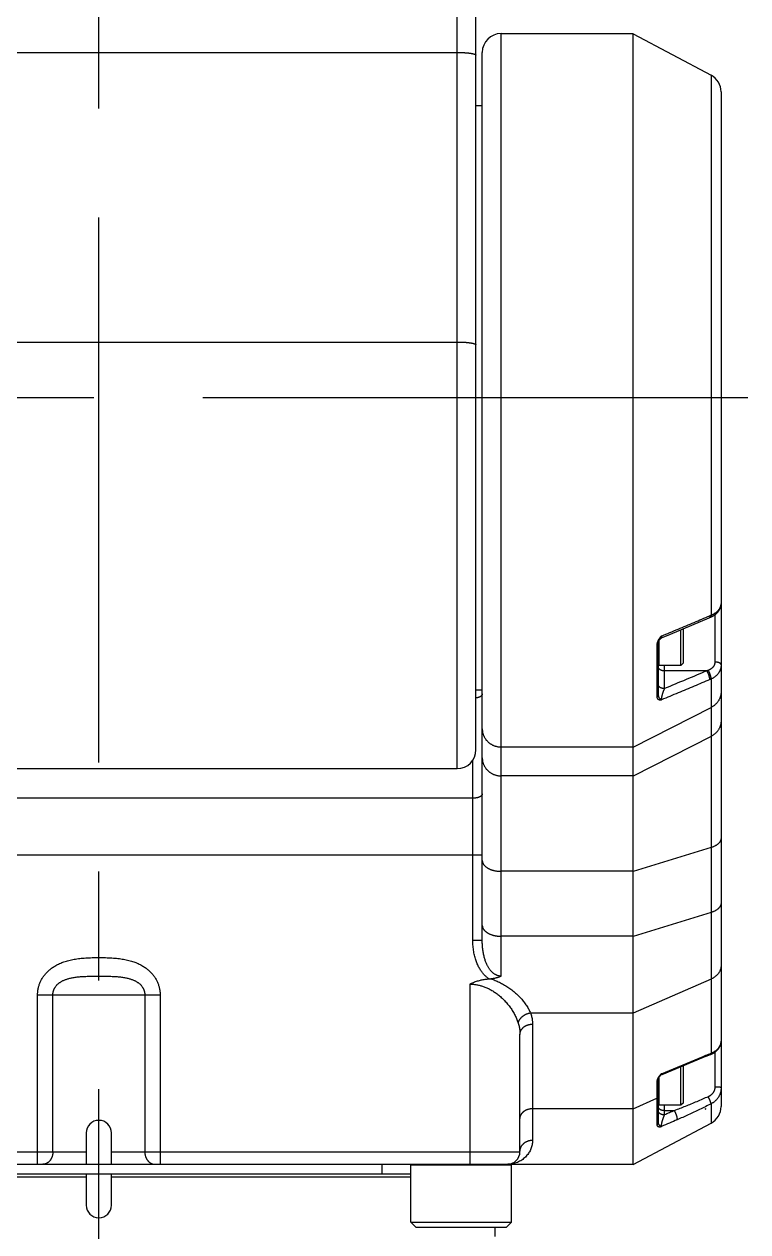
# Model space of a CAD drawing. Extents: x 0 to 4205, y 0 to 2970.
# Drawn here: x 1060.7 to 1175.8, y 563.4 to 755.7 of the extents above; entities that cross this region are included whole.
import ezdxf

# ---------------------------------------------------------------- set-up
doc = ezdxf.new("R2010")
doc.units = 0
doc.header["$LTSCALE"] = 231.275
doc.linetypes.add('CENTER', pattern=[0.6, 0.375, -0.075, 0.075, -0.075])
doc.layers.get('0').update_dxf_attribs({"linetype": 'CONTINUOUS'})
doc.layers.add('DEFAULT_1', color=7, linetype='CENTER')

msp = doc.modelspace()

# ---------------------------------------------------------------- linework, layer by layer
for p, q in [((1129.5995, 637.1674), (1129.5995, 793.5938)), ((1132.5995, 640.1674), (1132.5995, 780.5205)), ((1136.5995, 754.1674), (1157.5995, 754.1674)), ((1136.5995, 604.1188), (1136.5995, 754.1674)), ((1157.5995, 574.1323), (1157.5995, 754.1674)), ((1157.5995, 754.1323), (1170.0079, 747.5346)), ((1015.5995, 751.1673), (1129.5995, 751.1673)), ((1133.5995, 609.7851), (1133.5995, 751.1674)), ((1170.0079, 747.5346), (1170.0079, 661.5845)), ((1171.5995, 744.8858), (1171.5995, 583.3788)), ((1133.5995, 742.6674), (1132.5995, 742.6674)), ((1015.5995, 705.0687), (1129.5995, 705.0687)), ((1170.5995, 661.6358), (1170.5995, 654.1156)), ((1165.5583, 659.4212), (1169.7068, 661.1646)), ((1165.5995, 653.9888), (1165.5995, 659.4385)), ((1169.7068, 661.1646), (1169.9628, 661.2717)), ((1161.6995, 657.5301), (1161.6995, 653.5888)), ((1165.1995, 653.5888), (1165.1995, 659.2705)), ((1161.3872, 656.8742), (1161.3872, 648.5728)), ((1161.5995, 657.1219), (1161.5995, 648.8728)), ((1165.5995, 653.9888), (1165.1995, 653.5888)), ((1165.1995, 653.5888), (1161.6995, 653.5888)), ((1162.5995, 649.8929), (1162.5995, 653.5888)), ((1169.3192, 652.716), (1162.5995, 652.716)), ((1170.0079, 651.4158), (1170.0079, 591.8511)), ((1133.5995, 649.6674), (1132.5995, 649.6674)), ((1157.5995, 640.5727), (1170.0079, 646.8927)), ((1170.0079, 642.2835), (1157.5995, 635.9635)), ((1136.5995, 640.6078), (1157.5995, 640.6078)), ((1132.0995, 609.7851), (1132.0995, 638.5093)), ((1015.5995, 637.1674), (1129.5995, 637.1674)), ((1157.5995, 635.9986), (1136.5995, 635.9986)), ((1132.0995, 632.4456), (1013.0995, 632.4456)), ((1133.5995, 623.3658), (1011.5995, 623.3658)), ((1170.0079, 624.5868), (1157.5995, 620.7724)), ((1157.5995, 620.8075), (1136.5995, 620.8075)), ((1170.0079, 614.254), (1157.5995, 610.4396)), ((1133.5995, 609.7851), (1132.0995, 609.7851)), ((1157.5995, 610.4748), (1136.5995, 610.4748)), ((1131.5994, 602.8551), (1131.5995, 574.1674)), ((1170.0079, 603.6553), (1157.5995, 598.2297)), ((1062.8527, 601.1674), (1082.3462, 601.1674)), ((1062.8527, 574.1674), (1062.8527, 601.1674)), ((1065.2894, 576.1674), (1065.2894, 601.1674)), ((1079.9096, 601.1674), (1079.9096, 576.1674)), ((1082.3462, 601.1674), (1082.3462, 574.1674)), ((1141.2617, 598.2648), (1157.5995, 598.2648)), ((1141.5995, 596.4819), (1141.5995, 578.0136)), ((1139.5995, 576.1674), (1139.5995, 594.8372)), ((1162.13, 588.5883), (1168.7599, 591.3476)), ((1162.2152, 588.4621), (1168.8012, 591.203)), ((1168.8012, 591.203), (1169.0817, 591.3182)), ((1169.0817, 591.3182), (1169.3609, 591.4312)), ((1169.3609, 591.4312), (1169.6388, 591.5421)), ((1169.6388, 591.5421), (1169.9022, 591.6458)), ((1170.5995, 592.0207), (1170.5995, 586.4651)), ((1165.1995, 583.5761), (1165.1995, 589.7041)), ((1165.5995, 583.9761), (1165.5995, 589.8706)), ((1161.3872, 587.3707), (1161.3872, 580.4373)), ((1161.5995, 587.6611), (1161.5995, 580.7589)), ((1161.6995, 587.9796), (1161.6995, 583.5761)), ((1157.5995, 583.015), (1161.3872, 584.6712)), ((1141.5995, 583.0501), (1157.5995, 583.0501)), ((1165.1995, 583.5761), (1161.6995, 583.5761)), ((1162.5995, 582.0325), (1162.5995, 583.5761)), ((1164.1491, 582.7033), (1162.5995, 582.7033)), ((1165.5995, 583.9761), (1165.1995, 583.5761)), ((1169.049, 582.973), (1169.0995, 582.973)), ((1169.0995, 583.0267), (1169.0995, 582.973)), ((1170.0079, 583.7974), (1170.0079, 580.73)), ((1157.5995, 574.1323), (1170.0079, 580.73)), ((1070.5995, 579.1674), (1070.5995, 574.1674)), ((1074.5995, 574.1674), (1074.5995, 579.1674)), ((1005.5995, 576.1674), (1070.5995, 576.1674)), ((1074.5995, 576.1674), (1139.5995, 576.1674)), ((987.5995, 574.1674), (1157.5995, 574.1674)), ((1117.5995, 574.1674), (1117.5995, 572.6674)), ((1122.2287, 574.0674), (1122.3287, 574.1674)), ((1122.2287, 574.0674), (1138.2287, 574.0674)), ((1122.2287, 564.9674), (1122.2287, 574.0674)), ((1138.2287, 574.0674), (1138.1287, 574.1674)), ((1138.2287, 564.9674), (1138.2287, 574.0674)), ((1009.6576, 572.1671), (1070.5995, 572.1674)), ((1010.0996, 572.6674), (1122.2287, 572.6674)), ((1070.5995, 572.6674), (1070.5995, 567.6674)), ((1074.5995, 567.6674), (1074.5995, 572.6674)), ((1074.5995, 572.1674), (1122.2287, 572.1671)), ((1122.2287, 564.9674), (1138.2287, 564.9674)), ((1123.0287, 564.1674), (1122.2287, 564.9674)), ((1123.0287, 564.1674), (1137.4287, 564.1674)), ((1135.5995, 564.1674), (1135.5995, 562.6674)), ((1137.4287, 564.1674), (1138.2287, 564.9674))]:
    msp.add_line(p, q)
for points in [[(1169.9628, 661.2717), (1170.019, 661.2965), (1170.0746, 661.3223), (1170.1296, 661.349), (1170.1841, 661.3768), (1170.2378, 661.4054), (1170.2909, 661.4351), (1170.3433, 661.4656), (1170.3949, 661.497), (1170.4458, 661.5293), (1170.4958, 661.5625), (1170.5451, 661.5965), (1170.5934, 661.6313), (1170.6409, 661.6669), (1170.6875, 661.7032), (1170.7331, 661.7404), (1170.7777, 661.7782), (1170.8214, 661.8168), (1170.864, 661.856), (1170.9056, 661.8959), (1170.9461, 661.9364), (1170.9856, 661.9775), (1171.0239, 662.0192), (1171.0612, 662.0614), (1171.0973, 662.1042), (1171.1322, 662.1475), (1171.166, 662.1913), (1171.1985, 662.2355), (1171.2298, 662.2801), (1171.2599, 662.325), (1171.2886, 662.3702), (1171.3161, 662.4156), (1171.3423, 662.4613), (1171.3672, 662.5072), (1171.3908, 662.5531), (1171.4131, 662.5993), (1171.434, 662.6454), (1171.4537, 662.6917), (1171.4721, 662.738), (1171.4892, 662.7844), (1171.5051, 662.8308), (1171.5197, 662.8772), (1171.533, 662.9235), (1171.5451, 662.9698), (1171.5559, 663.016), (1171.5656, 663.0622), (1171.5739, 663.1082), (1171.5811, 663.154), (1171.5871, 663.1997), (1171.5919, 663.2453), (1171.5955, 663.2906), (1171.5979, 663.3356), (1171.5992, 663.3804), (1171.5995, 663.4089)], [(1162.2124, 658.0163), (1162.9256, 658.3157), (1165.5583, 659.4212)], [(1161.6461, 657.3962), (1161.6494, 657.4063), (1161.658, 657.4313), (1161.6672, 657.4561), (1161.6771, 657.4806), (1161.6876, 657.5048), (1161.6988, 657.5288), (1161.7106, 657.5524), (1161.723, 657.5758), (1161.736, 657.5988), (1161.7497, 657.6214), (1161.7639, 657.6437), (1161.7787, 657.6656), (1161.7941, 657.687), (1161.81, 657.7081), (1161.8265, 657.7288), (1161.8436, 657.749), (1161.8611, 657.7687), (1161.8792, 657.788), (1161.8978, 657.8068), (1161.9169, 657.8251), (1161.9364, 657.8429), (1161.9564, 657.8601), (1161.9769, 657.8768), (1161.9978, 657.893), (1162.0191, 657.9086), (1162.0408, 657.9237), (1162.063, 657.9382), (1162.0854, 657.952), (1162.1083, 657.9653), (1162.1315, 657.978), (1162.155, 657.9901), (1162.1788, 658.0015), (1162.203, 658.0123), (1162.2124, 658.0163)], [(1161.5995, 657.1221), (1161.5995, 657.1328), (1161.6001, 657.1517), (1161.6012, 657.171), (1161.6028, 657.1908), (1161.605, 657.211), (1161.6077, 657.2315), (1161.611, 657.2524), (1161.6148, 657.2737), (1161.6192, 657.2953), (1161.6242, 657.3172), (1161.6297, 657.3395), (1161.6359, 657.362), (1161.6426, 657.3848), (1161.6462, 657.3965)], [(1169.9022, 591.6458), (1169.9442, 591.6625), (1170.0008, 591.6861), (1170.0569, 591.7106), (1170.1123, 591.7361), (1170.1671, 591.7626), (1170.2212, 591.7899), (1170.2745, 591.8181), (1170.3272, 591.8473), (1170.3791, 591.8773), (1170.4302, 591.9081), (1170.4805, 591.9398), (1170.5299, 591.9724), (1170.5785, 592.0057), (1170.6263, 592.0399), (1170.6732, 592.0748), (1170.7191, 592.1105), (1170.7641, 592.147), (1170.8082, 592.1842), (1170.8512, 592.2221), (1170.8933, 592.2607), (1170.9343, 592.2999), (1170.9742, 592.3398), (1171.013, 592.3803), (1171.0507, 592.4214), (1171.0873, 592.463), (1171.1227, 592.5052), (1171.1569, 592.5479), (1171.1899, 592.591), (1171.2216, 592.6345), (1171.2521, 592.6784), (1171.2814, 592.7227), (1171.3093, 592.7673), (1171.336, 592.8121), (1171.3613, 592.8572), (1171.3854, 592.9025), (1171.4081, 592.9479), (1171.4296, 592.9935), (1171.4497, 593.0393), (1171.4685, 593.0851), (1171.4861, 593.131), (1171.5023, 593.1771), (1171.5173, 593.2231), (1171.531, 593.2692), (1171.5434, 593.3152), (1171.5546, 593.3612), (1171.5645, 593.4072), (1171.5731, 593.4531), (1171.5805, 593.4988), (1171.5867, 593.5445), (1171.5916, 593.5899), (1171.5953, 593.6352), (1171.5979, 593.6802), (1171.5992, 593.725), (1171.5995, 593.7539)], [(1161.5995, 587.6611), (1161.5995, 587.667), (1161.5999, 587.6777), (1161.6007, 587.689), (1161.6018, 587.7009), (1161.6035, 587.7135), (1161.6055, 587.7267), (1161.6081, 587.7405), (1161.6111, 587.7549), (1161.6147, 587.7698), (1161.6188, 587.7852), (1161.6235, 587.8012), (1161.6287, 587.8177), (1161.6345, 587.8347), (1161.6409, 587.8521), (1161.6479, 587.87), (1161.6555, 587.8883), (1161.6637, 587.9071), (1161.6726, 587.9263), (1161.6821, 587.9459), (1161.6922, 587.966), (1161.7031, 587.9864), (1161.7145, 588.0071), (1161.7267, 588.0282), (1161.7396, 588.0497), (1161.7531, 588.0714), (1161.7571, 588.0777)]]:
    msp.add_lwpolyline(points)
for centre, radius, start, end in [((1136.5995, 751.1674), 3, 90, 180), ((1168.5995, 744.8858), 3, 0, 62), ((1161.6995, 653.6888), 0.1, 180, 270), ((1129.5995, 640.1674), 3, 270, 360), ((1162.5995, 587.5388), 1, 112.597045, 147.389056), ((1161.6995, 583.6761), 0.1, 180, 270), ((1168.5995, 583.3788), 3, 298, 360), ((1072.5995, 579.1674), 2, 0, 180), ((1137.5995, 576.1674), 2, 270, 360), ((1072.5995, 567.6674), 2, 180, 360)]:
    msp.add_arc(centre, radius, start, end)
for points, start_tangent, end_tangent in [([(1129.5995, 751.1673), (1129.7677, 751.1666), (1129.9353, 751.1645), (1130.102, 751.1609), (1130.267, 751.1559), (1130.43, 751.1496), (1130.5903, 751.1419), (1130.7475, 751.1328), (1130.9011, 751.1225), (1131.0506, 751.1108), (1131.1956, 751.0979), (1131.3355, 751.0838), (1131.4699, 751.0686), (1131.5985, 751.0522), (1131.7208, 751.0347), (1131.8364, 751.0163), (1131.9449, 750.9969), (1132.0461, 750.9766), (1132.1396, 750.9555), (1132.2251, 750.9336), (1132.3024, 750.9111), (1132.3711, 750.8879), (1132.4311, 750.8642), (1132.4822, 750.84), (1132.5242, 750.8154), (1132.5571, 750.7905), (1132.5806, 750.7654), (1132.5947, 750.7401), (1132.5995, 750.7147)], (1, 0), (0, -1)), ([(1129.5995, 705.0687), (1129.7677, 705.068), (1129.9353, 705.0659), (1130.102, 705.0623), (1130.267, 705.0574), (1130.43, 705.051), (1130.5903, 705.0433), (1130.7475, 705.0343), (1130.9011, 705.0239), (1131.0506, 705.0122), (1131.1956, 704.9993), (1131.3355, 704.9852), (1131.4699, 704.97), (1131.5985, 704.9536), (1131.7208, 704.9362), (1131.8364, 704.9177), (1131.9449, 704.8983), (1132.0461, 704.878), (1132.1396, 704.8569), (1132.2251, 704.835), (1132.3024, 704.8125), (1132.3711, 704.7893), (1132.4311, 704.7656), (1132.4822, 704.7414), (1132.5242, 704.7168), (1132.5571, 704.6919), (1132.5806, 704.6668), (1132.5947, 704.6415), (1132.5995, 704.6161)], (1, 0), (0.00000019, -1)), ([(1170.0079, 661.5845), (1170.1651, 661.6512), (1170.3167, 661.7245), (1170.4621, 661.804), (1170.6007, 661.8891), (1170.7319, 661.9796), (1170.8553, 662.0748), (1170.9704, 662.1743), (1171.0768, 662.2776), (1171.1741, 662.3841), (1171.2619, 662.4934), (1171.3401, 662.6049), (1171.4083, 662.7182), (1171.4663, 662.8327), (1171.514, 662.9481), (1171.5513, 663.0638), (1171.578, 663.1794), (1171.5941, 663.2945), (1171.5995, 663.4088)], (0.92970216, 0.36831223), (0.00000475, 1)), ([(1162.13, 658.2678), (1164.7487, 659.3697), (1167.3002, 660.4441), (1169.7886, 661.4927)], (0.92177278, 0.38773051), (0.92146336, 0.38846529)), ([(1169.7886, 661.4927), (1169.7925, 661.4366), (1169.7931, 661.3847), (1169.7907, 661.3375), (1169.7851, 661.2953), (1169.7764, 661.2583), (1169.7647, 661.2268), (1169.75, 661.201), (1169.7325, 661.181), (1169.7123, 661.1671), (1169.7068, 661.1646)], (0.09217014, -0.99574327), (-0.92213198, -0.38687544)), ([(1169.7886, 661.4927), (1169.8616, 661.5234), (1169.9347, 661.554), (1170.0079, 661.5845)], (0.92146337, 0.38846527), (0.9234392, 0.38374478)), ([(1170.0079, 661.5845), (1170.0113, 661.5258), (1170.0113, 661.4718), (1170.0079, 661.4229), (1170.0011, 661.3795), (1169.9909, 661.3418), (1169.9776, 661.3101), (1169.961, 661.2846), (1169.9414, 661.2656), (1169.9214, 661.2542)], (0.08346973, -0.99651031), (-0.92351985, -0.38355064)), ([(1162.13, 658.2678), (1162.1062, 658.2458), (1162.0834, 658.2244), (1162.0609, 658.2028), (1162.0379, 658.1802), (1162.0136, 658.1559), (1161.9874, 658.1291), (1161.9586, 658.0988), (1161.9272, 658.0648), (1161.8936, 658.0269), (1161.8571, 657.9842), (1161.8174, 657.9355), (1161.7744, 657.88), (1161.7285, 657.8167), (1161.6794, 657.7441), (1161.6275, 657.66), (1161.5753, 657.5655), (1161.5265, 657.4648), (1161.4845, 657.3636), (1161.4498, 657.2627), (1161.4225, 657.1628), (1161.403, 657.0643), (1161.3912, 656.968), (1161.3872, 656.8742)], (-0.73775362, -0.67507007), (-0.00000315, -1)), ([(1162.13, 658.2678), (1162.113, 658.2401), (1162.0967, 658.2138), (1162.0806, 658.1879), (1162.0642, 658.1616), (1162.0468, 658.1341), (1162.0281, 658.1046), (1162.0076, 658.0724), (1161.9852, 658.0373), (1161.9611, 657.9998), (1161.9351, 657.9589), (1161.9067, 657.914), (1161.876, 657.8648), (1161.8432, 657.8107), (1161.8082, 657.7509), (1161.7711, 657.684), (1161.7338, 657.6113), (1161.6989, 657.5359), (1161.6689, 657.462), (1161.6498, 657.4075)], (-0.52153287, -0.85323119), (-0.31096328, -0.95042193)), ([(1162.2124, 658.0163), (1162.211, 658.0157), (1162.1944, 658.0114), (1162.1797, 658.0122), (1162.1668, 658.0179), (1162.1556, 658.0285), (1162.1463, 658.0437), (1162.1387, 658.0635), (1162.1329, 658.0876), (1162.1289, 658.1159), (1162.1266, 658.1483), (1162.126, 658.1845), (1162.1272, 658.2244), (1162.13, 658.2678)], (-0.92223195, -0.38663707), (0.08024279, 0.99677535)), ([(1161.5995, 657.1219), (1161.5971, 657.0916), (1161.5901, 657.0617), (1161.5786, 657.0324), (1161.5626, 657.0043), (1161.5423, 656.9774), (1161.5181, 656.9523), (1161.4901, 656.9292), (1161.4587, 656.9083), (1161.4243, 656.8899), (1161.3872, 656.8742)], (-0.00000019, -1), (-0.93699261, -0.34934918)), ([(1161.6498, 657.4075), (1161.6462, 657.3964)], (-0.31096328, -0.95042193), (-0.30214482, -0.95326204)), ([(1170.5995, 654.1156), (1170.5959, 654.0211), (1170.5852, 653.9276), (1170.5674, 653.8356), (1170.5425, 653.7453), (1170.5107, 653.6569), (1170.472, 653.5708), (1170.4265, 653.4872), (1170.3744, 653.4063), (1170.3159, 653.3285), (1170.251, 653.2538), (1170.1801, 653.1827), (1170.1034, 653.1151), (1170.0211, 653.0515), (1169.9336, 652.9919), (1169.8412, 652.9365), (1169.7443, 652.8855), (1169.6432, 652.8389), (1169.5384, 652.797)], (-0.00000535, -1), (-0.93743407, -0.34816283)), ([(1171.5995, 653.6909), (1171.5941, 653.5308), (1171.578, 653.3722), (1171.5513, 653.2155), (1171.514, 653.0613), (1171.4663, 652.9101), (1171.4083, 652.7624), (1171.3401, 652.6185), (1171.2619, 652.479), (1171.1741, 652.3444), (1171.0768, 652.215), (1170.9704, 652.0913), (1170.8553, 651.9736), (1170.7319, 651.8625), (1170.6007, 651.7582), (1170.4621, 651.6611), (1170.3167, 651.5715), (1170.1651, 651.4897), (1170.0079, 651.4158)], (-0.00000112, -1), (-0.91642258, -0.400212)), ([(1171.5995, 653.6909), (1171.596, 653.7259), (1171.5858, 653.7608), (1171.5689, 653.7951), (1171.5453, 653.8288), (1171.5152, 653.8615), (1171.4789, 653.893), (1171.4366, 653.9232), (1171.3886, 653.9517), (1171.3352, 653.9785), (1171.2767, 654.0034), (1171.2137, 654.026), (1171.1464, 654.0464), (1171.0754, 654.0644), (1171.0012, 654.0798), (1170.9242, 654.0926), (1170.8449, 654.1026), (1170.764, 654.1098), (1170.682, 654.1142), (1170.5995, 654.1156)], (0, 1), (-1, 0)), ([(1162.5995, 652.716), (1162.5169, 652.7181), (1162.4349, 652.7245), (1162.354, 652.7351), (1162.2748, 652.7498), (1162.1978, 652.7686), (1162.1235, 652.7913), (1162.0525, 652.8177), (1161.9852, 652.8477), (1161.9222, 652.8811), (1161.8637, 652.9176), (1161.8103, 652.957), (1161.7623, 652.999), (1161.72, 653.0433), (1161.6837, 653.0897), (1161.6536, 653.1378), (1161.6301, 653.1873), (1161.6131, 653.2378), (1161.6029, 653.2891), (1161.5995, 653.3407)], (-1, 0), (0, 1)), ([(1169.3192, 652.716), (1166.0153, 651.3274), (1162.5995, 649.8929)], (-0.92182529, -0.38760565), (-0.92205064, -0.38706925)), ([(1169.5384, 652.797), (1169.4652, 652.7699), (1169.3921, 652.7429), (1169.3192, 652.716)], (-0.93743442, -0.3481619), (-0.93849657, -0.34528856)), ([(1169.7886, 651.3233), (1169.7925, 651.3684), (1169.7931, 651.4183), (1169.7907, 651.4726), (1169.7851, 651.5311), (1169.7764, 651.5932), (1169.7647, 651.6587), (1169.75, 651.727), (1169.7325, 651.7978), (1169.7123, 651.8704), (1169.6894, 651.9446), (1169.6641, 652.0197), (1169.6364, 652.0953), (1169.6067, 652.1709), (1169.5751, 652.246), (1169.5418, 652.32), (1169.507, 652.3925), (1169.4709, 652.463), (1169.4339, 652.5311), (1169.3961, 652.5962), (1169.3577, 652.658), (1169.3192, 652.716)], (0.12553319, 0.99208942), (-0.56769158, 0.82324132)), ([(1170.0079, 651.4158), (1170.0113, 651.4626), (1170.0113, 651.5147), (1170.0079, 651.5716), (1170.0011, 651.6328), (1169.9909, 651.6981), (1169.9776, 651.7668), (1169.961, 651.8386), (1169.9414, 651.9128), (1169.9189, 651.989), (1169.8937, 652.0666), (1169.8659, 652.1451), (1169.8357, 652.2238), (1169.8034, 652.3022), (1169.7692, 652.3798), (1169.7333, 652.456), (1169.6961, 652.5302), (1169.6577, 652.6019), (1169.6184, 652.6706), (1169.5785, 652.7358), (1169.5384, 652.797)], (0.1148139, 0.99338702), (-0.56237901, 0.82687958)), ([(1162.5995, 649.8929), (1162.5169, 649.895), (1162.4349, 649.9014), (1162.354, 649.912), (1162.2748, 649.9267), (1162.1978, 649.9455), (1162.1235, 649.9682), (1162.0525, 649.9946), (1161.9852, 650.0246), (1161.9222, 650.058), (1161.8637, 650.0945), (1161.8103, 650.1339), (1161.7623, 650.1759), (1161.72, 650.2203), (1161.6837, 650.2666), (1161.6536, 650.3147), (1161.6301, 650.3642), (1161.6131, 650.4148), (1161.6029, 650.466), (1161.5995, 650.5176)], (-1, 0), (0, 1)), ([(1162.13, 648.1114), (1162.1272, 648.1419), (1162.126, 648.1766), (1162.1266, 648.2154), (1162.1289, 648.2582), (1162.1329, 648.305), (1162.1387, 648.3556), (1162.1463, 648.41), (1162.1556, 648.4682), (1162.1668, 648.5298), (1162.1797, 648.5949), (1162.1944, 648.6633), (1162.211, 648.7348), (1162.2293, 648.8093), (1162.2494, 648.8864), (1162.2713, 648.9661), (1162.2948, 649.048), (1162.3199, 649.1317), (1162.3466, 649.2168), (1162.3748, 649.303), (1162.4042, 649.3897), (1162.4348, 649.4766), (1162.4665, 649.563), (1162.499, 649.6483), (1162.5321, 649.7321), (1162.5656, 649.8138), (1162.5995, 649.8929)], (-0.12653853, 0.99196169), (0.3998848, 0.91656541)), ([(1169.7886, 651.3233), (1167.3002, 650.2791), (1164.7487, 649.209), (1162.13, 648.1114)], (-0.92206629, -0.38703198), (-0.92228875, -0.38650157)), ([(1170.0079, 651.4158), (1169.9347, 651.3848), (1169.8616, 651.354), (1169.7886, 651.3233)], (-0.92073154, -0.39019666), (-0.9220663, -0.38703196)), ([(1133.5995, 649.0365), (1133.596, 648.99), (1133.5855, 648.9437), (1133.5681, 648.8979), (1133.5438, 648.8527), (1133.5128, 648.8084), (1133.4753, 648.7652), (1133.4313, 648.7232), (1133.3811, 648.6826), (1133.3249, 648.6438), (1133.263, 648.6067), (1133.1957, 648.5717), (1133.1233, 648.5388), (1133.0461, 648.5082), (1132.9645, 648.4801), (1132.8788, 648.4546), (1132.7896, 648.4318), (1132.6971, 648.4119), (1132.6018, 648.3948), (1132.5995, 648.3944)], (0, -1), (-0.98736179, -0.15848251)), ([(1161.5995, 648.8728), (1161.5971, 648.8361), (1161.5901, 648.7999), (1161.5786, 648.7645), (1161.5626, 648.7303), (1161.5423, 648.6978), (1161.5181, 648.6674), (1161.4901, 648.6394), (1161.4587, 648.6141), (1161.4243, 648.5918), (1161.3872, 648.5728)], (-0.00000015, -1), (-0.91134734, -0.41163823)), ([(1161.3872, 648.5728), (1161.3912, 648.5065), (1161.403, 648.4443), (1161.4226, 648.3867), (1161.4498, 648.3339), (1161.4846, 648.2863), (1161.5266, 648.2439), (1161.5754, 648.2072), (1161.6276, 648.1776), (1161.6795, 648.1554), (1161.7285, 648.1393), (1161.7744, 648.1278), (1161.8174, 648.1196), (1161.8571, 648.1139), (1161.8936, 648.1101), (1161.9272, 648.1078), (1161.9586, 648.1065), (1161.9874, 648.1059), (1162.0136, 648.106), (1162.0378, 648.1064), (1162.0609, 648.1072), (1162.0834, 648.1083), (1162.1062, 648.1096), (1162.13, 648.1114)], (0.00000423, -1), (0.99689366, 0.07875933)), ([(1161.5995, 648.8728), (1161.6023, 648.8041), (1161.6107, 648.7373), (1161.6247, 648.6726), (1161.6442, 648.6102), (1161.669, 648.55), (1161.699, 648.4924), (1161.7339, 648.4373), (1161.7712, 648.3875), (1161.8082, 648.3446), (1161.8432, 648.3085), (1161.876, 648.2777), (1161.9067, 648.2512), (1161.9351, 648.2285), (1161.9611, 648.2089), (1161.9852, 648.1919), (1162.0076, 648.177), (1162.0281, 648.1641), (1162.0468, 648.153), (1162.0642, 648.1432), (1162.0806, 648.1344), (1162.0967, 648.1264), (1162.113, 648.1188), (1162.13, 648.1114)], (0.00000061, -1), (0.92295973, -0.38489652)), ([(1171.5995, 649.4301), (1171.594, 649.2575), (1171.5778, 649.0854), (1171.5508, 648.9146), (1171.5131, 648.7457), (1171.4649, 648.5793), (1171.4064, 648.4159), (1171.3377, 648.2562), (1171.2591, 648.1007), (1171.171, 647.95), (1171.0735, 647.8047), (1170.9671, 647.6653), (1170.8521, 647.5322), (1170.729, 647.406), (1170.5982, 647.2871), (1170.4602, 647.1759), (1170.3154, 647.0729), (1170.1645, 646.9784), (1170.0079, 646.8927)], (0, -1), (-0.89107429, -0.45385748)), ([(1171.5995, 644.8209), (1171.594, 644.6483), (1171.5778, 644.4762), (1171.5508, 644.3054), (1171.5131, 644.1365), (1171.4649, 643.9701), (1171.4064, 643.8067), (1171.3377, 643.647), (1171.2591, 643.4915), (1171.171, 643.3408), (1171.0735, 643.1955), (1170.9671, 643.056), (1170.8521, 642.923), (1170.729, 642.7967), (1170.5982, 642.6778), (1170.4602, 642.5667), (1170.3154, 642.4637), (1170.1645, 642.3692), (1170.0079, 642.2835)], (0, -1), (-0.89107429, -0.45385748)), ([(1133.5995, 643.4816), (1133.6045, 643.3145), (1133.6197, 643.1479), (1133.645, 642.9825), (1133.6803, 642.8188), (1133.7255, 642.6574), (1133.7804, 642.4987), (1133.8448, 642.3433), (1133.9186, 642.1918), (1134.0014, 642.0447), (1134.093, 641.9024), (1134.1931, 641.7655), (1134.3013, 641.6343), (1134.4173, 641.5095), (1134.5407, 641.3913), (1134.6711, 641.2801), (1134.808, 641.1765), (1134.9509, 641.0806), (1135.0995, 640.9928), (1135.2531, 640.9135), (1135.4112, 640.8428), (1135.5734, 640.7811), (1135.739, 640.7285), (1135.9076, 640.6853), (1136.0785, 640.6515), (1136.2512, 640.6272), (1136.425, 640.6127), (1136.5995, 640.6078)], (0, -1), (1, 0)), ([(1133.5995, 638.8724), (1133.6045, 638.7053), (1133.6197, 638.5387), (1133.645, 638.3733), (1133.6803, 638.2096), (1133.7255, 638.0481), (1133.7804, 637.8895), (1133.8448, 637.7341), (1133.9186, 637.5826), (1134.0014, 637.4355), (1134.093, 637.2932), (1134.1931, 637.1563), (1134.3013, 637.0251), (1134.4173, 636.9003), (1134.5407, 636.7821), (1134.6711, 636.6709), (1134.808, 636.5672), (1134.9509, 636.4714), (1135.0995, 636.3836), (1135.2531, 636.3043), (1135.4112, 636.2336), (1135.5734, 636.1719), (1135.739, 636.1193), (1135.9076, 636.076), (1136.0785, 636.0422), (1136.2512, 636.018), (1136.425, 636.0034), (1136.5995, 635.9986)], (0, -1), (1, 0)), ([(1133.5995, 633.1266), (1133.596, 633.0802), (1133.5855, 633.0339), (1133.5681, 632.9881), (1133.5438, 632.9429), (1133.5128, 632.8986), (1133.4753, 632.8553), (1133.4313, 632.8133), (1133.3811, 632.7728), (1133.3249, 632.7339), (1133.263, 632.6969), (1133.1957, 632.6618), (1133.1233, 632.6289), (1133.0461, 632.5984), (1132.9645, 632.5703), (1132.8788, 632.5448), (1132.7896, 632.522), (1132.6971, 632.502), (1132.6018, 632.485), (1132.5042, 632.4709), (1132.4046, 632.4599), (1132.3037, 632.452), (1132.2018, 632.4472), (1132.0995, 632.4456)], (0, -1), (-1, 0)), ([(1171.5995, 626.1182), (1171.594, 626.014), (1171.5778, 625.9102), (1171.5508, 625.8071), (1171.5131, 625.7051), (1171.4649, 625.6047), (1171.4064, 625.5061), (1171.3377, 625.4097), (1171.2591, 625.3158), (1171.171, 625.2249), (1171.0735, 625.1372), (1170.9671, 625.053), (1170.8521, 624.9727), (1170.729, 624.8965), (1170.5982, 624.8248), (1170.4602, 624.7577), (1170.3154, 624.6955), (1170.1645, 624.6385), (1170.0079, 624.5868)], (0, -1), (-0.95585583, -0.29383607)), ([(1133.5995, 622.5419), (1133.6045, 622.4411), (1133.6197, 622.3406), (1133.645, 622.2408), (1133.6803, 622.1419), (1133.7255, 622.0445), (1133.7804, 621.9487), (1133.8448, 621.855), (1133.9186, 621.7635), (1134.0014, 621.6747), (1134.093, 621.5888), (1134.1931, 621.5062), (1134.3013, 621.4271), (1134.4173, 621.3517), (1134.5407, 621.2803), (1134.6711, 621.2133), (1134.808, 621.1507), (1134.9509, 621.0928), (1135.0995, 621.0399), (1135.2531, 620.992), (1135.4112, 620.9493), (1135.5734, 620.9121), (1135.739, 620.8804), (1135.9076, 620.8542), (1136.0785, 620.8338), (1136.2512, 620.8192), (1136.425, 620.8104), (1136.5995, 620.8075)], (0, -1), (1, 0)), ([(1171.5995, 615.7855), (1171.594, 615.6813), (1171.5778, 615.5774), (1171.5508, 615.4744), (1171.5131, 615.3724), (1171.4649, 615.2719), (1171.4064, 615.1733), (1171.3377, 615.0769), (1171.2591, 614.9831), (1171.171, 614.8922), (1171.0735, 614.8045), (1170.9671, 614.7203), (1170.8521, 614.64), (1170.729, 614.5638), (1170.5982, 614.492), (1170.4602, 614.4249), (1170.3154, 614.3628), (1170.1645, 614.3057), (1170.0079, 614.254)], (0, -1), (-0.95585583, -0.29383607)), ([(1133.5995, 612.2092), (1133.6045, 612.1083), (1133.6197, 612.0078), (1133.645, 611.908), (1133.6803, 611.8092), (1133.7255, 611.7118), (1133.7804, 611.616), (1133.8448, 611.5222), (1133.9186, 611.4308), (1134.0014, 611.342), (1134.093, 611.2561), (1134.1931, 611.1735), (1134.3013, 611.0943), (1134.4173, 611.019), (1134.5407, 610.9476), (1134.6711, 610.8805), (1134.808, 610.818), (1134.9509, 610.7601), (1135.0995, 610.7071), (1135.2531, 610.6592), (1135.4112, 610.6166), (1135.5734, 610.5794), (1135.739, 610.5476), (1135.9076, 610.5215), (1136.0785, 610.5011), (1136.2512, 610.4865), (1136.425, 610.4777), (1136.5995, 610.4748)], (0, -1), (1, 0)), ([(1134.6736, 603.6774), (1134.5005, 603.8013), (1134.3254, 603.941), (1134.1516, 604.095), (1133.9797, 604.2638), (1133.8102, 604.4479), (1133.6437, 604.6481), (1133.4808, 604.8648), (1133.3221, 605.0986), (1133.1686, 605.3501), (1133.021, 605.6197), (1132.8803, 605.9078), (1132.7475, 606.2146), (1132.6237, 606.5404), (1132.5101, 606.8852), (1132.4078, 607.2488), (1132.3181, 607.6308), (1132.2421, 608.0306), (1132.1812, 608.4474), (1132.1364, 608.8799), (1132.1088, 609.3264), (1132.0995, 609.7851)], (-0.82797119, 0.56077063), (0.00000079, 1)), ([(1136.5995, 604.1188), (1136.4886, 604.1224), (1136.377, 604.1332), (1136.2645, 604.1515), (1136.1511, 604.1776), (1136.0366, 604.2118), (1135.9211, 604.2544), (1135.8048, 604.306), (1135.6875, 604.367), (1135.5695, 604.438), (1135.4508, 604.5194), (1135.3319, 604.6117), (1135.2134, 604.715), (1135.0959, 604.8297), (1134.9793, 604.9561), (1134.864, 605.0951), (1134.7503, 605.2472), (1134.6384, 605.4128), (1134.529, 605.5925), (1134.4225, 605.7869), (1134.3192, 605.9968), (1134.22, 606.2223), (1134.1254, 606.4638), (1134.0361, 606.7219), (1133.9528, 606.9968), (1133.8763, 607.2888), (1133.8074, 607.5978), (1133.747, 607.9233), (1133.6958, 608.2656), (1133.6546, 608.624), (1133.6244, 608.9969), (1133.6058, 609.3839), (1133.5995, 609.7851)], (-1, 0.00000321), (0.00000016, 1)), ([(1062.8527, 601.1674), (1062.859, 601.4158), (1062.8781, 601.6652), (1062.9103, 601.9148), (1062.9554, 602.1638), (1063.0136, 602.4113), (1063.0848, 602.6566), (1063.1688, 602.8991), (1063.2657, 603.1385), (1063.3757, 603.3748), (1063.4987, 603.6075), (1063.6349, 603.8361), (1063.7842, 604.0604), (1063.9467, 604.2797), (1064.1227, 604.4939), (1064.3122, 604.7025), (1064.5155, 604.9053), (1064.7328, 605.1016), (1064.9645, 605.2912), (1065.2111, 605.4739), (1065.4733, 605.6493), (1065.7517, 605.8169), (1066.0472, 605.9763), (1066.361, 606.1272), (1066.6947, 606.2692), (1067.0506, 606.4019), (1067.4299, 606.5246), (1067.8266, 606.6344), (1068.2386, 606.7307), (1068.6662, 606.8138), (1069.1094, 606.8841), (1069.5678, 606.9422), (1070.0421, 606.9889), (1070.5317, 607.0251), (1071.0345, 607.0517), (1071.5488, 607.0697), (1072.0717, 607.0801), (1072.5991, 607.0835), (1073.1265, 607.0801), (1073.6494, 607.0697), (1074.1637, 607.0517), (1074.6666, 607.0251), (1075.1562, 606.989), (1075.6305, 606.9423), (1076.0889, 606.8842), (1076.5321, 606.8139), (1076.9598, 606.7308), (1077.3718, 606.6345), (1077.7685, 606.5247), (1078.148, 606.402), (1078.504, 606.2693), (1078.8378, 606.1272), (1079.1517, 605.9763), (1079.4472, 605.8169), (1079.7255, 605.6493), (1079.9878, 605.4739), (1080.2344, 605.2912), (1080.466, 605.1017), (1080.6833, 604.9053), (1080.8866, 604.7026), (1081.0762, 604.494), (1081.2521, 604.2798), (1081.4147, 604.0604), (1081.564, 603.8362), (1081.7001, 603.6076), (1081.8232, 603.3749), (1081.9332, 603.1385), (1082.0302, 602.899), (1082.1142, 602.6565), (1082.1853, 602.4112), (1082.2435, 602.1637), (1082.2887, 601.9147), (1082.3208, 601.6651), (1082.3399, 601.4157), (1082.3462, 601.1674)], (0.00000459, 1), (0.00000458, -1)), ([(1171.5995, 605.8335), (1171.594, 605.6853), (1171.5778, 605.5376), (1171.5508, 605.391), (1171.5131, 605.246), (1171.4649, 605.1031), (1171.4064, 604.9628), (1171.3377, 604.8257), (1171.2591, 604.6922), (1171.171, 604.5629), (1171.0735, 604.4381), (1170.9671, 604.3184), (1170.8521, 604.2042), (1170.729, 604.0958), (1170.5982, 603.9938), (1170.4602, 603.8983), (1170.3154, 603.8099), (1170.1645, 603.7288), (1170.0079, 603.6553)], (0, -1), (-0.91624174, -0.40062586)), ([(1065.2894, 601.1674), (1065.2931, 601.2916), (1065.3043, 601.4163), (1065.3231, 601.5411), (1065.3496, 601.6656), (1065.3838, 601.7894), (1065.4256, 601.912), (1065.4752, 602.0332), (1065.5326, 602.153), (1065.5978, 602.2711), (1065.6712, 602.3874), (1065.7526, 602.5018), (1065.8424, 602.6139), (1065.9408, 602.7236), (1066.0478, 602.8307), (1066.164, 602.935), (1066.2896, 603.0363), (1066.425, 603.1345), (1066.5707, 603.2293), (1066.7275, 603.3207), (1066.8962, 603.4084), (1067.0777, 603.4921), (1067.2732, 603.5719), (1067.4843, 603.6473), (1067.7128, 603.7183), (1067.9615, 603.7847), (1068.2325, 603.846), (1068.523, 603.9009), (1068.8327, 603.949), (1069.1633, 603.9906), (1069.5158, 604.0258), (1069.8914, 604.0548), (1070.2913, 604.0782), (1070.7157, 604.0963), (1071.1624, 604.1095), (1071.6288, 604.1186), (1072.11, 604.1238), (1072.5991, 604.1255), (1073.0882, 604.1238), (1073.5694, 604.1186), (1074.0358, 604.1096), (1074.4826, 604.0963), (1074.907, 604.0782), (1075.307, 604.0549), (1075.6826, 604.0258), (1076.0352, 603.9907), (1076.3658, 603.9491), (1076.6756, 603.901), (1076.9661, 603.8461), (1077.2373, 603.7847), (1077.486, 603.7183), (1077.7146, 603.6473), (1077.9257, 603.5719), (1078.1212, 603.4921), (1078.3027, 603.4084), (1078.4714, 603.3207), (1078.6282, 603.2293), (1078.7739, 603.1345), (1078.9093, 603.0364), (1079.0349, 602.935), (1079.151, 602.8307), (1079.2581, 602.7236), (1079.3564, 602.6139), (1079.4462, 602.5018), (1079.5277, 602.3875), (1079.6011, 602.2711), (1079.6664, 602.153), (1079.7237, 602.0332), (1079.7733, 601.912), (1079.8152, 601.7893), (1079.8494, 601.6655), (1079.8758, 601.5411), (1079.8946, 601.4163), (1079.9058, 601.2916), (1079.9096, 601.1674)], (0.00000222, 1), (0.00000222, -1)), ([(1131.5994, 602.8551), (1131.9124, 603.0038), (1132.2223, 603.136), (1132.5301, 603.2525), (1132.8367, 603.3541), (1133.1426, 603.4416), (1133.4483, 603.5153), (1133.7546, 603.5756), (1134.0612, 603.6227), (1134.3676, 603.6566), (1134.6736, 603.6774)], (0.89439927, 0.44726942), (0.99890835, 0.0467131)), ([(1134.6736, 603.6774), (1134.8225, 603.6856), (1134.9792, 603.6958)], (0.99890835, 0.0467131), (0.99780431, 0.06623115)), ([(1136.5995, 604.1188), (1136.4471, 604.0475), (1136.292, 603.9829), (1136.1351, 603.9251), (1135.9771, 603.8741), (1135.8164, 603.8292), (1135.653, 603.7903), (1135.4874, 603.7575), (1135.3199, 603.7309), (1135.1504, 603.7103), (1134.9792, 603.6958)], (-0.89657273, -0.44289654), (-0.9978043, -0.06623131)), ([(1134.9792, 603.6958), (1135.3115, 603.5772), (1135.6465, 603.4456), (1135.9832, 603.3006), (1136.3205, 603.1422), (1136.6574, 602.9704), (1136.9927, 602.7854), (1137.3254, 602.5873), (1137.6544, 602.3764), (1137.9785, 602.1531), (1138.2965, 601.9178), (1138.6071, 601.6712), (1138.9085, 601.4145), (1139.1994, 601.1485), (1139.4783, 600.8745), (1139.7438, 600.5938), (1139.9947, 600.3077), (1140.2298, 600.0174), (1140.448, 599.7245), (1140.6485, 599.4303), (1140.8305, 599.1361), (1140.9936, 598.8431), (1141.1374, 598.5524), (1141.2617, 598.2648)], (0.94710104, -0.32093554), (0.37207893, -0.92820109)), ([(1131.5994, 602.8551), (1131.8474, 602.8503), (1132.0968, 602.8355), (1132.348, 602.8107), (1132.6011, 602.7756), (1132.8559, 602.7298), (1133.1126, 602.6731), (1133.3713, 602.6052), (1133.6325, 602.5254), (1133.8967, 602.4333), (1134.1641, 602.328), (1134.4347, 602.2089), (1134.7078, 602.0758), (1134.9828, 601.9282), (1135.2587, 601.7661), (1135.5346, 601.5894), (1135.8097, 601.3982), (1136.0829, 601.1926), (1136.3533, 600.9731), (1136.6199, 600.7399), (1136.8818, 600.4934), (1137.1379, 600.2344), (1137.3866, 599.9641), (1137.6268, 599.6834), (1137.8573, 599.3936), (1138.0768, 599.0963), (1138.2842, 598.7928), (1138.4786, 598.4845), (1138.659, 598.1732), (1138.8246, 597.8603), (1138.9748, 597.5473), (1139.1091, 597.2355), (1139.2274, 596.9261), (1139.3293, 596.6201)], (1, -0.00000185), (0.29466322, -0.95560116)), ([(1139.3293, 596.6201), (1139.3519, 596.7276), (1139.3824, 596.8347), (1139.4208, 596.9409), (1139.467, 597.0457), (1139.5206, 597.1487), (1139.5816, 597.2496), (1139.6495, 597.3478), (1139.7243, 597.4429), (1139.8054, 597.5346), (1139.8927, 597.6225), (1139.9856, 597.7062), (1140.084, 597.7853), (1140.1872, 597.8596), (1140.295, 597.9287), (1140.4068, 597.9923), (1140.5222, 598.0501), (1140.6406, 598.102), (1140.7617, 598.1476), (1140.8849, 598.1869), (1141.0096, 598.2196), (1141.1354, 598.2456), (1141.2617, 598.2648)], (0.16977201, 0.98548337), (0.992304, 0.12382558)), ([(1141.2617, 598.2648), (1141.364, 597.9746), (1141.4482, 597.6808), (1141.5141, 597.384), (1141.5614, 597.0848), (1141.5899, 596.7839), (1141.5995, 596.4819)], (0.35965092, -0.93308693), (0.0000005, -1)), ([(1139.3293, 596.6201), (1139.4111, 596.3299), (1139.4784, 596.0361), (1139.5312, 595.7393), (1139.569, 595.4402), (1139.5918, 595.1392), (1139.5995, 594.8372)], (0.29466311, -0.9556012), (0.0000001, -1)), ([(1139.5995, 594.8372), (1139.6037, 594.9448), (1139.6166, 595.0519), (1139.6379, 595.158), (1139.6676, 595.2629), (1139.7056, 595.3659), (1139.7517, 595.4666), (1139.8057, 595.5646), (1139.8674, 595.6595), (1139.9365, 595.7509), (1140.0127, 595.8384), (1140.0958, 595.9216), (1140.1852, 596.0002), (1140.2808, 596.0737), (1140.3819, 596.142), (1140.4883, 596.2047), (1140.5995, 596.2615), (1140.7149, 596.3123), (1140.8341, 596.3567), (1140.9566, 596.3946), (1141.0818, 596.4258), (1141.2093, 596.4503), (1141.3384, 596.4678), (1141.4686, 596.4784), (1141.5995, 596.4819)], (0, 1), (1, 0)), ([(1170.0079, 591.8511), (1170.1648, 591.9195), (1170.316, 591.9945), (1170.4608, 592.0759), (1170.5988, 592.1632), (1170.7294, 592.256), (1170.8523, 592.3539), (1170.967, 592.4563), (1171.0731, 592.5629), (1171.1702, 592.6731), (1171.2582, 592.7865), (1171.3366, 592.9027), (1171.4053, 593.0211), (1171.4639, 593.1414), (1171.5123, 593.263), (1171.5502, 593.3855), (1171.5775, 593.5085), (1171.5939, 593.6314), (1171.5995, 593.7539)], (0.92649595, 0.37630474), (0.00000351, 1)), ([(1168.7599, 591.3476), (1168.7558, 591.3015), (1168.7485, 591.2608), (1168.7379, 591.2258), (1168.7242, 591.1967), (1168.7075, 591.1739), (1168.6878, 591.1573), (1168.6747, 591.1505)], (-0.04952924, -0.99877267), (-0.92304865, -0.38468324)), ([(1168.7599, 591.3476), (1169.1761, 591.5191), (1169.5921, 591.6869), (1170.0079, 591.8511)], (0.92323008, 0.38424761), (0.93146172, 0.36383934)), ([(1170.0079, 591.8511), (1170.0008, 591.8035), (1169.9905, 591.7614), (1169.9769, 591.7251), (1169.9602, 591.6948), (1169.9405, 591.6709), (1169.9179, 591.6534), (1169.9022, 591.6458)], (-0.1064411, -0.99431901), (-0.93130709, -0.36423495)), ([(1162.13, 588.5883), (1162.1065, 588.5679), (1162.0837, 588.5478), (1162.0609, 588.5273), (1162.0374, 588.5058), (1162.0126, 588.4825), (1161.9857, 588.4569), (1161.9564, 588.4281), (1161.9248, 588.3963), (1161.891, 588.3611), (1161.8544, 588.3216), (1161.8147, 588.277), (1161.7724, 588.2272), (1161.727, 588.1707), (1161.6788, 588.1066), (1161.6279, 588.0334), (1161.5757, 587.9508), (1161.5271, 587.8639), (1161.4849, 587.7768), (1161.45, 587.691), (1161.4227, 587.607), (1161.403, 587.5254), (1161.3912, 587.4464), (1161.3872, 587.3707)], (-0.75852554, -0.65164331), (-0.00000332, -1)), ([(1162.13, 588.5883), (1162.1132, 588.5646), (1162.0969, 588.5419), (1162.0806, 588.5195), (1162.0639, 588.4967), (1162.0461, 588.4728), (1162.0269, 588.4472), (1162.006, 588.4195), (1161.9834, 588.3898), (1161.9593, 588.3582), (1161.9331, 588.3239), (1161.9048, 588.2865), (1161.8746, 588.2462), (1161.8422, 588.2019), (1161.8077, 588.1534), (1161.7713, 588.0997), (1161.7571, 588.0777)], (-0.57560693, -0.81772652), (-0.53892854, -0.84235149)), ([(1162.2152, 588.4621), (1162.1991, 588.4575), (1162.1844, 588.4577), (1162.1714, 588.4628), (1162.1601, 588.4727), (1162.1506, 588.4872), (1162.1428, 588.5063), (1162.1368, 588.5297), (1162.1325, 588.5571), (1162.13, 588.5883)], (-0.92314441, -0.38445337), (-0.05168425, 0.99866348)), ([(1161.5995, 587.6611), (1161.5971, 587.6256), (1161.5901, 587.5905), (1161.5786, 587.5562), (1161.5626, 587.5231), (1161.5423, 587.4917), (1161.5181, 587.4622), (1161.4901, 587.4351), (1161.4587, 587.4106), (1161.4243, 587.3891), (1161.3872, 587.3707)], (0, -1), (-0.91624179, -0.40062573)), ([(1170.5995, 586.4651), (1170.5958, 586.3554), (1170.5849, 586.247), (1170.5669, 586.1403), (1170.5418, 586.0356), (1170.5097, 585.9331), (1170.4707, 585.8331), (1170.4251, 585.736), (1170.373, 585.642), (1170.3144, 585.5513), (1170.2496, 585.4642), (1170.1789, 585.381), (1170.1024, 585.3018), (1170.0204, 585.227), (1169.9332, 585.1567), (1169.841, 585.0912), (1169.7443, 585.0307), (1169.6433, 584.9753), (1169.5384, 584.9252)], (-0.00000444, -1), (-0.91406325, -0.40557165)), ([(1171.5995, 586.3778), (1171.594, 586.1966), (1171.5777, 586.017), (1171.5506, 585.8399), (1171.5129, 585.6658), (1171.4648, 585.4949), (1171.4064, 585.328), (1171.338, 585.1656), (1171.2597, 585.008), (1171.1719, 584.8557), (1171.0747, 584.7092), (1170.9686, 584.569), (1170.8539, 584.4354), (1170.7309, 584.309), (1170.6, 584.1901), (1170.4618, 584.0792), (1170.3167, 583.9765), (1170.1652, 583.8825), (1170.0079, 583.7974)], (-0.00000266, -1), (-0.89337137, -0.44931904)), ([(1171.5995, 586.3778), (1171.596, 586.385), (1171.5858, 586.3922), (1171.5689, 586.3993), (1171.5453, 586.4062), (1171.5152, 586.4129), (1171.4789, 586.4194), (1171.4366, 586.4256), (1171.3886, 586.4315), (1171.3352, 586.437), (1171.2767, 586.4421), (1171.2137, 586.4467), (1171.1464, 586.4509), (1171.0754, 586.4546), (1171.0012, 586.4578), (1170.9242, 586.4604), (1170.8449, 586.4625), (1170.764, 586.4639), (1170.682, 586.4648), (1170.5995, 586.4651)], (0, 1), (-1, 0.00000001)), ([(1161.5995, 584.9616), (1161.5975, 584.9293), (1161.5917, 584.8973), (1161.5822, 584.866), (1161.5689, 584.8355), (1161.552, 584.8063), (1161.5318, 584.7786), (1161.5083, 584.7526), (1161.4818, 584.7287), (1161.4527, 584.707), (1161.421, 584.6878), (1161.3872, 584.6712)], (0, -1), (-0.91624174, -0.40062586)), ([(1169.5384, 584.9252), (1168.6293, 584.5266), (1167.714, 584.1348), (1166.8027, 583.7542), (1165.9021, 583.3878), (1165.0163, 583.037), (1164.1491, 582.7033)], (-0.91406397, -0.40557004), (-0.93508217, -0.35443101)), ([(1170.0079, 583.7974), (1170.0039, 583.8302), (1169.9967, 583.8685), (1169.9862, 583.912), (1169.9726, 583.9606), (1169.9559, 584.0138), (1169.9362, 584.0713), (1169.9138, 584.1326), (1169.8887, 584.1974), (1169.8611, 584.2651), (1169.8313, 584.3354), (1169.7993, 584.4076), (1169.7656, 584.4813), (1169.7302, 584.5559), (1169.6935, 584.631), (1169.6557, 584.706), (1169.6171, 584.7804), (1169.5779, 584.8537), (1169.5384, 584.9252)], (-0.07666009, 0.99705729), (-0.48857387, 0.87252254)), ([(1139.5995, 581.4054), (1139.6034, 581.5087), (1139.6152, 581.6116), (1139.6349, 581.7136), (1139.6623, 581.8144), (1139.6973, 581.9137), (1139.7399, 582.0109), (1139.7898, 582.1057), (1139.8468, 582.1978), (1139.9108, 582.2867), (1139.9814, 582.3721), (1140.0584, 582.4538), (1140.1415, 582.5313), (1140.2304, 582.6044), (1140.3246, 582.6727), (1140.4239, 582.736), (1140.5278, 582.7941), (1140.6359, 582.8467), (1140.7479, 582.8936), (1140.8632, 582.9346), (1140.9814, 582.9696), (1141.1021, 582.9984), (1141.2247, 583.021), (1141.3488, 583.0371), (1141.4739, 583.0469), (1141.5995, 583.0501)], (0, 1), (1, 0)), ([(1162.5995, 582.7033), (1162.5169, 582.7054), (1162.4349, 582.7118), (1162.354, 582.7224), (1162.2748, 582.7371), (1162.1978, 582.7559), (1162.1235, 582.7786), (1162.0525, 582.805), (1161.9852, 582.835), (1161.9222, 582.8684), (1161.8637, 582.9049), (1161.8103, 582.9443), (1161.7623, 582.9863), (1161.72, 583.0307), (1161.6837, 583.077), (1161.6536, 583.1251), (1161.6301, 583.1746), (1161.6131, 583.2252), (1161.6029, 583.2764), (1161.5995, 583.328)], (-1, 0), (0, 1)), ([(1162.5995, 582.0325), (1162.5169, 582.0347), (1162.4349, 582.041), (1162.354, 582.0516), (1162.2748, 582.0664), (1162.1978, 582.0851), (1162.1235, 582.1078), (1162.0525, 582.1342), (1161.9852, 582.1642), (1161.9222, 582.1976), (1161.8637, 582.2341), (1161.8103, 582.2735), (1161.7623, 582.3155), (1161.72, 582.3599), (1161.6837, 582.4063), (1161.6536, 582.4544), (1161.6301, 582.5039), (1161.6131, 582.5544), (1161.6029, 582.6056), (1161.5995, 582.6572)], (-1, 0), (0, 1)), ([(1164.1491, 582.7033), (1163.3786, 582.3696), (1162.5995, 582.0325)], (-0.91760471, -0.39749414), (-0.9178312, -0.39697089)), ([(1164.6186, 581.2604), (1164.6271, 581.2991), (1164.6323, 581.3431), (1164.6342, 581.3922), (1164.6328, 581.446), (1164.628, 581.5042), (1164.6199, 581.5663), (1164.6086, 581.632), (1164.5942, 581.7007), (1164.5766, 581.772), (1164.5562, 581.8454), (1164.5329, 581.9204), (1164.507, 581.9966), (1164.4786, 582.0732), (1164.448, 582.15), (1164.4153, 582.2262), (1164.3807, 582.3014), (1164.3446, 582.3751), (1164.3072, 582.4467), (1164.2686, 582.5158), (1164.2292, 582.5819), (1164.1893, 582.6445), (1164.1491, 582.7033)], (0.27174368, 0.96236967), (-0.57915278, 0.81521902)), ([(1170.0079, 583.7974), (1169.0987, 583.3417), (1168.1834, 582.894), (1167.2721, 582.4594), (1166.3716, 582.0411), (1165.4858, 581.6409), (1164.6186, 581.2604)], (-0.89178795, -0.45245358), (-0.91799205, -0.39659878)), ([(1169.0995, 583.0267), (1169.0743, 582.9999), (1169.049, 582.973)], (-0.68421447, -0.72928085), (-0.68626855, -0.72734825)), ([(1161.5995, 580.7589), (1161.5971, 580.7195), (1161.5901, 580.6806), (1161.5786, 580.6427), (1161.5626, 580.6061), (1161.5423, 580.5713), (1161.5181, 580.5386), (1161.4901, 580.5086), (1161.4587, 580.4815), (1161.4243, 580.4576), (1161.3872, 580.4373)], (0.00000037, -1), (-0.90005601, -0.43577424)), ([(1161.5995, 580.7589), (1161.602, 580.7052), (1161.6095, 580.6536), (1161.622, 580.6041), (1161.6394, 580.5567), (1161.6616, 580.5115), (1161.6885, 580.4684), (1161.7197, 580.4277), (1161.7541, 580.3904), (1161.7898, 580.3573), (1161.8247, 580.329), (1161.8575, 580.3053), (1161.8884, 580.2852), (1161.9172, 580.2681), (1161.9438, 580.2535), (1161.9683, 580.2412), (1161.9911, 580.2306), (1162.0123, 580.2217), (1162.0315, 580.2142), (1162.0491, 580.2079), (1162.0656, 580.2025), (1162.0815, 580.1978), (1162.0972, 580.1937), (1162.1131, 580.1899), (1162.13, 580.1866)], (-0.0000003, -1), (0.98406496, -0.17780932)), ([(1162.13, 580.1866), (1162.1238, 580.2087), (1162.1193, 580.2351), (1162.1164, 580.2656), (1162.1153, 580.3002), (1162.1159, 580.3387), (1162.1182, 580.3812), (1162.1223, 580.4276), (1162.1281, 580.4779), (1162.1357, 580.5323), (1162.1452, 580.5905), (1162.1566, 580.6524), (1162.1697, 580.7177), (1162.1847, 580.7864), (1162.2015, 580.8582), (1162.2202, 580.9332), (1162.2407, 581.011), (1162.2629, 581.0913), (1162.287, 581.174), (1162.3127, 581.2587), (1162.34, 581.3449), (1162.3688, 581.4323), (1162.399, 581.5203), (1162.4304, 581.6085), (1162.4628, 581.6964), (1162.4962, 581.7832), (1162.5302, 581.8686), (1162.5647, 581.9518), (1162.5995, 582.0325)], (-0.33231898, 0.94316706), (0.40243238, 0.91544971)), ([(1164.6186, 581.2604), (1163.3853, 580.7279), (1162.13, 580.1866)], (-0.9179919, -0.39659914), (-0.91833348, -0.39580756)), ([(1161.3872, 580.4373), (1161.3908, 580.3891), (1161.4013, 580.3449), (1161.4188, 580.3048), (1161.4432, 580.2691), (1161.4742, 580.2379), (1161.5118, 580.2113), (1161.5556, 580.1895), (1161.6038, 580.1729), (1161.6538, 580.1613), (1161.7026, 580.1542), (1161.7485, 580.1506), (1161.7918, 580.1493), (1161.8321, 580.1498), (1161.8693, 580.1514), (1161.9037, 580.1539), (1161.9356, 580.1568), (1161.9652, 580.1602), (1161.9921, 580.1636), (1162.0168, 580.1671), (1162.0399, 580.1707), (1162.0621, 580.1743), (1162.084, 580.1781), (1162.1064, 580.1821), (1162.13, 580.1866)], (-0.00000491, -1), (0.98166393, 0.19061987)), ([(1141.5995, 578.0136), (1141.5874, 577.7152), (1141.5502, 577.412), (1141.486, 577.1041), (1141.3931, 576.7942), (1141.2702, 576.4855), (1141.116, 576.1807), (1140.9302, 575.8837), (1140.7124, 575.5983), (1140.4629, 575.328), (1140.1832, 575.0774), (1139.8745, 574.8501), (1139.5396, 574.6501), (1139.1816, 574.4811), (1138.8039, 574.3459), (1138.4112, 574.2474), (1138.0078, 574.1875), (1137.6578, 574.1678)], (0.00000843, -1), (-0.99990143, -0.01404022)), ([(1139.5995, 576.1674), (1139.6037, 576.2882), (1139.6166, 576.4084), (1139.6379, 576.5276), (1139.6676, 576.6452), (1139.7056, 576.7608), (1139.7517, 576.8739), (1139.8057, 576.9839), (1139.8674, 577.0905), (1139.9365, 577.1931), (1140.0127, 577.2913), (1140.0958, 577.3847), (1140.1852, 577.4728), (1140.2808, 577.5554), (1140.3819, 577.6321), (1140.4883, 577.7024), (1140.5995, 577.7662), (1140.7149, 577.8232), (1140.8341, 577.873), (1140.9566, 577.9156), (1141.0818, 577.9507), (1141.2093, 577.9781), (1141.3384, 577.9978), (1141.4686, 578.0096), (1141.5995, 578.0136)], (0, 1), (1, 0)), ([(1065.2894, 576.1674), (1065.2862, 576.0418), (1065.2765, 575.9167), (1065.2606, 575.7926), (1065.2383, 575.67), (1065.2099, 575.5494), (1065.1753, 575.4312), (1065.1348, 575.3159), (1065.0884, 575.2039), (1065.0365, 575.0958), (1064.9791, 574.9918), (1064.9166, 574.8926), (1064.8491, 574.7983), (1064.7769, 574.7095), (1064.7004, 574.6264), (1064.6197, 574.5494), (1064.5353, 574.4788), (1064.4475, 574.4148), (1064.3566, 574.3578), (1064.2629, 574.3079), (1064.1669, 574.2653), (1064.0689, 574.2302), (1063.9693, 574.2028), (1063.8685, 574.1832), (1063.7669, 574.1714), (1063.6649, 574.1674)], (0, -1), (-1, 0)), ([(1079.9096, 576.1674), (1079.9128, 576.0418), (1079.9224, 575.9167), (1079.9383, 575.7926), (1079.9606, 575.67), (1079.9891, 575.5494), (1080.0236, 575.4312), (1080.0642, 575.3159), (1080.1105, 575.2039), (1080.1624, 575.0958), (1080.2198, 574.9918), (1080.2823, 574.8926), (1080.3498, 574.7983), (1080.422, 574.7095), (1080.4985, 574.6264), (1080.5792, 574.5494), (1080.6636, 574.4788), (1080.7514, 574.4148), (1080.8424, 574.3578), (1080.936, 574.3079), (1081.032, 574.2653), (1081.13, 574.2302), (1081.2296, 574.2028), (1081.3304, 574.1832), (1081.432, 574.1714), (1081.534, 574.1674)], (0, -1), (1, 0))]:
    msp.add_spline(points, degree=3, dxfattribs=dict(start_tangent=start_tangent, end_tangent=end_tangent))
at = {"layer": 'DEFAULT_1'}
for p, q in [((1072.5995, 360.611), (1072.5995, 1263.9104)), ((1175.8495, 696.1674), (962.4222, 696.1674))]:
    msp.add_line(p, q, dxfattribs=at)

doc.saveas('drawing.dxf')
